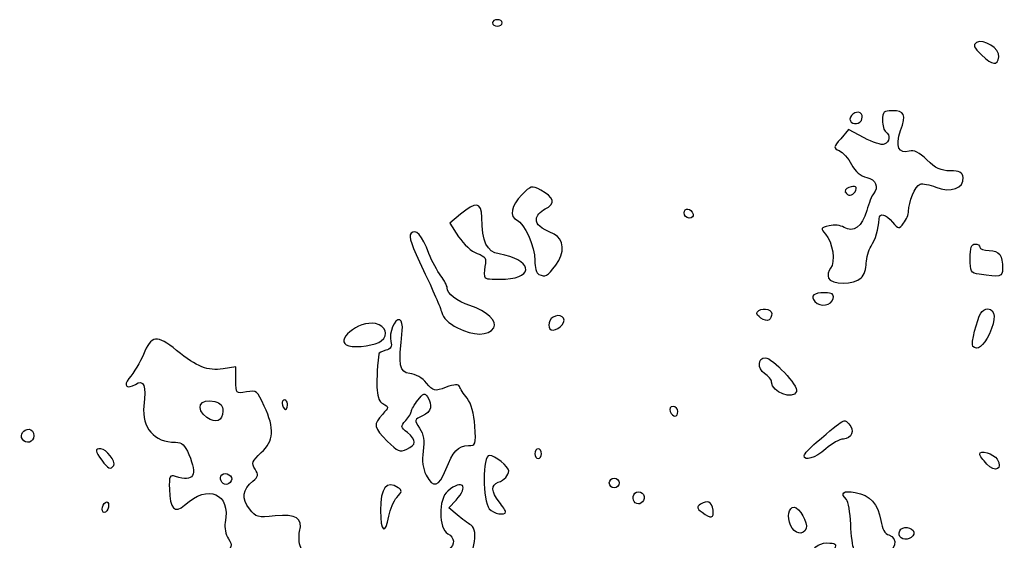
# Model space of a CAD drawing. Header units: centimetres. Extents: x -9.1 to 23.1, y -7.7 to 7.6.
# Drawn here: x -3.934 to -1.957, y 5.869 to 6.917 of the extents above; entities that cross this region are included whole.
import ezdxf

# ---------------------------------------------------------------- set-up
doc = ezdxf.new("R2010")
doc.units = ezdxf.units.CM
doc.header["$MEASUREMENT"] = 0
doc.layers.add('Layer 1', color=7, linetype='Continuous')

msp = doc.modelspace()

# ---------------------------------------------------------------- linework, layer by layer
at = {"layer": 'Layer 1'}
for points, knots in [([(-2.98387, 6.91034), (-2.98387, 6.91392), (-2.97946, 6.91687), (-2.97407, 6.91687), (-2.97407, 6.91687), (-2.96868, 6.91687), (-2.96427, 6.91395), (-2.96427, 6.91034), (-2.96427, 6.91034), (-2.96427, 6.90676), (-2.96868, 6.90381), (-2.97407, 6.90381), (-2.97407, 6.90381), (-2.97946, 6.90381), (-2.98387, 6.90673), (-2.98387, 6.91034)], [0, 0, 0, 0, 0.2, 0.2, 0.2, 0.2, 0.4, 0.4, 0.4, 0.4, 0.6, 0.6, 0.6, 0.6, 1, 1, 1, 1]), ([(-2.00105, 6.84597), (-2.01711, 6.86155), (-2.01893, 6.86605), (-2.01114, 6.87092), (-2.01114, 6.87092), (-1.99719, 6.87964), (-1.96411, 6.85847), (-1.96651, 6.84237), (-1.96651, 6.84237), (-1.9693, 6.82367), (-1.97913, 6.8247), (-2.00105, 6.84599), (-2.00105, 6.84599), (-2.00105, 6.84599), (-2.00105, 6.84597), (-2.00105, 6.84597)], [0, 0, 0, 0, 0.2, 0.2, 0.2, 0.2, 0.4, 0.4, 0.4, 0.4, 0.6, 0.6, 0.6, 0.6, 1, 1, 1, 1]), ([(-2.30881, 6.39771), (-2.31089, 6.40314), (-2.30893, 6.41198), (-2.30449, 6.41736), (-2.30449, 6.41736), (-2.29418, 6.42979), (-2.30025, 6.47016), (-2.31486, 6.4863), (-2.31486, 6.4863), (-2.32505, 6.49756), (-2.32464, 6.4985), (-2.30762, 6.50277), (-2.30762, 6.50277), (-2.29713, 6.5054), (-2.28445, 6.50409), (-2.27735, 6.49968), (-2.27735, 6.49968), (-2.25879, 6.48809), (-2.24101, 6.5012), (-2.2319, 6.53327), (-2.2319, 6.53327), (-2.22758, 6.54848), (-2.22159, 6.56372), (-2.21861, 6.56713), (-2.21861, 6.56713), (-2.20703, 6.58036), (-2.21332, 6.59584), (-2.23192, 6.59993), (-2.23192, 6.59993), (-2.2442, 6.60265), (-2.25476, 6.61166), (-2.26256, 6.62613), (-2.26256, 6.62613), (-2.2691, 6.63828), (-2.28014, 6.65075), (-2.2871, 6.65386), (-2.2871, 6.65386), (-2.29932, 6.65931), (-2.29921, 6.66013), (-2.28405, 6.67776), (-2.28405, 6.67776), (-2.28405, 6.67776), (-2.26835, 6.69601), (-2.26835, 6.69601), (-2.26835, 6.69601), (-2.26835, 6.69601), (-2.23716, 6.67942), (-2.23716, 6.67942), (-2.23716, 6.67942), (-2.22, 6.6703), (-2.20171, 6.66447), (-2.19651, 6.66646), (-2.19651, 6.66646), (-2.18566, 6.67062), (-2.18392, 6.68558), (-2.19359, 6.69155), (-2.19359, 6.69155), (-2.19718, 6.69377), (-2.20012, 6.70423), (-2.20012, 6.7148), (-2.20012, 6.7148), (-2.20012, 6.7317), (-2.19781, 6.73401), (-2.18091, 6.73401), (-2.18091, 6.73401), (-2.15532, 6.73401), (-2.15236, 6.72707), (-2.16377, 6.69393), (-2.16377, 6.69393), (-2.17472, 6.66215), (-2.16785, 6.64603), (-2.14629, 6.65288), (-2.14629, 6.65288), (-2.13721, 6.65576), (-2.12695, 6.65062), (-2.11092, 6.63507), (-2.11092, 6.63507), (-2.09359, 6.61828), (-2.08274, 6.6132), (-2.06422, 6.6132), (-2.06422, 6.6132), (-2.0448, 6.6132), (-2.03972, 6.61057), (-2.03816, 6.59969), (-2.03816, 6.59969), (-2.03512, 6.57843), (-2.06387, 6.56823), (-2.09276, 6.5803), (-2.09276, 6.5803), (-2.10528, 6.58553), (-2.11965, 6.58823), (-2.1247, 6.58629), (-2.1247, 6.58629), (-2.13425, 6.58263), (-2.14786, 6.55064), (-2.14786, 6.53184), (-2.14786, 6.53184), (-2.14786, 6.52588), (-2.15227, 6.5153), (-2.15766, 6.50832), (-2.15766, 6.50832), (-2.1673, 6.49585), (-2.16767, 6.49589), (-2.17993, 6.51034), (-2.17993, 6.51034), (-2.19366, 6.52652), (-2.20637, 6.52957), (-2.20712, 6.51687), (-2.20712, 6.51687), (-2.20838, 6.49577), (-2.21436, 6.47521), (-2.22314, 6.46181), (-2.22314, 6.46181), (-2.22843, 6.45373), (-2.23276, 6.43842), (-2.23276, 6.42777), (-2.23276, 6.42777), (-2.23276, 6.41712), (-2.23738, 6.40379), (-2.24302, 6.39815), (-2.24302, 6.39815), (-2.25655, 6.38462), (-2.30365, 6.38435), (-2.3088, 6.39774), (-2.3088, 6.39774), (-2.3088, 6.39774), (-2.30881, 6.39771), (-2.30881, 6.39771)], [0, 0, 0, 0, 0.030303, 0.030303, 0.030303, 0.030303, 0.0606061, 0.0606061, 0.0606061, 0.0606061, 0.0909091, 0.0909091, 0.0909091, 0.0909091, 0.1212121, 0.1212121, 0.1212121, 0.1212121, 0.1515152, 0.1515152, 0.1515152, 0.1515152, 0.1818182, 0.1818182, 0.1818182, 0.1818182, 0.2121212, 0.2121212, 0.2121212, 0.2121212, 0.2424242, 0.2424242, 0.2424242, 0.2424242, 0.2727273, 0.2727273, 0.2727273, 0.2727273, 0.3030303, 0.3030303, 0.3030303, 0.3030303, 0.3333333, 0.3333333, 0.3333333, 0.3333333, 0.3636364, 0.3636364, 0.3636364, 0.3636364, 0.3939394, 0.3939394, 0.3939394, 0.3939394, 0.4242424, 0.4242424, 0.4242424, 0.4242424, 0.4545455, 0.4545455, 0.4545455, 0.4545455, 0.4848485, 0.4848485, 0.4848485, 0.4848485, 0.5151515, 0.5151515, 0.5151515, 0.5151515, 0.5454545, 0.5454545, 0.5454545, 0.5454545, 0.5757576, 0.5757576, 0.5757576, 0.5757576, 0.6060606, 0.6060606, 0.6060606, 0.6060606, 0.6363636, 0.6363636, 0.6363636, 0.6363636, 0.6666667, 0.6666667, 0.6666667, 0.6666667, 0.6969697, 0.6969697, 0.6969697, 0.6969697, 0.7272727, 0.7272727, 0.7272727, 0.7272727, 0.7575758, 0.7575758, 0.7575758, 0.7575758, 0.7878788, 0.7878788, 0.7878788, 0.7878788, 0.8181818, 0.8181818, 0.8181818, 0.8181818, 0.8484848, 0.8484848, 0.8484848, 0.8484848, 0.8787879, 0.8787879, 0.8787879, 0.8787879, 0.9090909, 0.9090909, 0.9090909, 0.9090909, 0.9393939, 0.9393939, 0.9393939, 0.9393939, 1, 1, 1, 1]), ([(-2.26557, 6.71698), (-2.26557, 6.72805), (-2.24791, 6.73589), (-2.24253, 6.72719), (-2.24253, 6.72719), (-2.24041, 6.72377), (-2.24049, 6.718), (-2.24269, 6.71441), (-2.24269, 6.71441), (-2.24873, 6.70464), (-2.26555, 6.70653), (-2.26555, 6.71696), (-2.26555, 6.71696), (-2.26555, 6.71696), (-2.26557, 6.71698), (-2.26557, 6.71698)], [0, 0, 0, 0, 0.2, 0.2, 0.2, 0.2, 0.4, 0.4, 0.4, 0.4, 0.6, 0.6, 0.6, 0.6, 1, 1, 1, 1]), ([(-2.89078, 6.40523), (-2.89527, 6.40704), (-2.89894, 6.41948), (-2.89894, 6.43288), (-2.89894, 6.43288), (-2.89894, 6.46088), (-2.91986, 6.50854), (-2.93463, 6.51421), (-2.93463, 6.51421), (-2.95063, 6.52035), (-2.94628, 6.54397), (-2.92528, 6.56497), (-2.92528, 6.56497), (-2.90668, 6.58357), (-2.90515, 6.58395), (-2.88688, 6.5745), (-2.88688, 6.5745), (-2.85983, 6.56051), (-2.85662, 6.5468), (-2.87799, 6.53655), (-2.87799, 6.53655), (-2.88792, 6.53179), (-2.89566, 6.5227), (-2.89566, 6.51582), (-2.89566, 6.51582), (-2.89566, 6.50473), (-2.88932, 6.49939), (-2.86013, 6.48594), (-2.86013, 6.48594), (-2.83957, 6.47647), (-2.83806, 6.44849), (-2.85677, 6.42395), (-2.85677, 6.42395), (-2.8747, 6.40045), (-2.87649, 6.39946), (-2.89076, 6.40523), (-2.89076, 6.40523), (-2.89076, 6.40523), (-2.89078, 6.40523), (-2.89078, 6.40523)], [0, 0, 0, 0, 0.0909091, 0.0909091, 0.0909091, 0.0909091, 0.1818182, 0.1818182, 0.1818182, 0.1818182, 0.2727273, 0.2727273, 0.2727273, 0.2727273, 0.3636364, 0.3636364, 0.3636364, 0.3636364, 0.4545455, 0.4545455, 0.4545455, 0.4545455, 0.5454545, 0.5454545, 0.5454545, 0.5454545, 0.6363636, 0.6363636, 0.6363636, 0.6363636, 0.7272727, 0.7272727, 0.7272727, 0.7272727, 0.8181818, 0.8181818, 0.8181818, 0.8181818, 1, 1, 1, 1]), ([(-2.2748, 6.57003), (-2.27679, 6.57324), (-2.2736, 6.57772), (-2.26772, 6.57998), (-2.26772, 6.57998), (-2.25501, 6.58486), (-2.24937, 6.58084), (-2.25536, 6.57115), (-2.25536, 6.57115), (-2.26061, 6.56266), (-2.26991, 6.56212), (-2.2748, 6.57004), (-2.2748, 6.57004), (-2.2748, 6.57004), (-2.2748, 6.57003), (-2.2748, 6.57003)], [0, 0, 0, 0, 0.2, 0.2, 0.2, 0.2, 0.4, 0.4, 0.4, 0.4, 0.6, 0.6, 0.6, 0.6, 1, 1, 1, 1]), ([(-2.99849, 6.39813), (-3.00087, 6.40052), (-3.00111, 6.41094), (-2.99904, 6.42133), (-2.99904, 6.42133), (-2.99574, 6.43785), (-2.99769, 6.44105), (-3.01472, 6.44699), (-3.01472, 6.44699), (-3.02589, 6.4509), (-3.04177, 6.46536), (-3.05199, 6.48097), (-3.05199, 6.48097), (-3.05199, 6.48097), (-3.0698, 6.50817), (-3.0698, 6.50817), (-3.0698, 6.50817), (-3.0698, 6.50817), (-3.04806, 6.52621), (-3.04806, 6.52621), (-3.04806, 6.52621), (-3.01725, 6.55177), (-3.00619, 6.55018), (-3.00564, 6.52011), (-3.00564, 6.52011), (-3.00472, 6.47008), (-2.99537, 6.4504), (-2.97055, 6.44628), (-2.97055, 6.44628), (-2.90649, 6.43563), (-2.89738, 6.39894), (-2.958, 6.39573), (-2.958, 6.39573), (-2.9779, 6.39466), (-2.99613, 6.39575), (-2.9985, 6.39812), (-2.9985, 6.39812), (-2.9985, 6.39812), (-2.99849, 6.39813), (-2.99849, 6.39813)], [0, 0, 0, 0, 0.0909091, 0.0909091, 0.0909091, 0.0909091, 0.1818182, 0.1818182, 0.1818182, 0.1818182, 0.2727273, 0.2727273, 0.2727273, 0.2727273, 0.3636364, 0.3636364, 0.3636364, 0.3636364, 0.4545455, 0.4545455, 0.4545455, 0.4545455, 0.5454545, 0.5454545, 0.5454545, 0.5454545, 0.6363636, 0.6363636, 0.6363636, 0.6363636, 0.7272727, 0.7272727, 0.7272727, 0.7272727, 0.8181818, 0.8181818, 0.8181818, 0.8181818, 1, 1, 1, 1]), ([(-2.58086, 6.52611), (-2.58489, 6.53822), (-2.59896, 6.54023), (-2.59896, 6.5287), (-2.59896, 6.5287), (-2.59896, 6.52301), (-2.59431, 6.51836), (-2.58862, 6.51836), (-2.58862, 6.51836), (-2.58293, 6.51836), (-2.57944, 6.52186), (-2.58086, 6.52612), (-2.58086, 6.52612), (-2.58086, 6.52612), (-2.58086, 6.52611), (-2.58086, 6.52611)], [0, 0, 0, 0, 0.2, 0.2, 0.2, 0.2, 0.4, 0.4, 0.4, 0.4, 0.6, 0.6, 0.6, 0.6, 1, 1, 1, 1]), ([(-3.05411, 6.29768), (-3.0726, 6.30726), (-3.08341, 6.31779), (-3.086, 6.32878), (-3.086, 6.32878), (-3.08815, 6.33792), (-3.10457, 6.37576), (-3.12249, 6.41286), (-3.12249, 6.41286), (-3.14665, 6.46291), (-3.15316, 6.48223), (-3.1477, 6.48769), (-3.1477, 6.48769), (-3.13777, 6.49761), (-3.12594, 6.48431), (-3.11161, 6.44717), (-3.11161, 6.44717), (-3.10549, 6.4313), (-3.09478, 6.41107), (-3.0878, 6.4022), (-3.0878, 6.4022), (-3.08083, 6.39334), (-3.07512, 6.38252), (-3.07512, 6.37818), (-3.07512, 6.37818), (-3.07512, 6.3666), (-3.05548, 6.35138), (-3.0294, 6.34274), (-3.0294, 6.34274), (-2.99439, 6.33115), (-2.97299, 6.31101), (-2.9814, 6.29757), (-2.9814, 6.29757), (-2.9916, 6.28128), (-3.02251, 6.28132), (-3.0541, 6.29757), (-3.0541, 6.29757), (-3.0541, 6.29757), (-3.05411, 6.29768), (-3.05411, 6.29768)], [0, 0, 0, 0, 0.0909091, 0.0909091, 0.0909091, 0.0909091, 0.1818182, 0.1818182, 0.1818182, 0.1818182, 0.2727273, 0.2727273, 0.2727273, 0.2727273, 0.3636364, 0.3636364, 0.3636364, 0.3636364, 0.4545455, 0.4545455, 0.4545455, 0.4545455, 0.5454545, 0.5454545, 0.5454545, 0.5454545, 0.6363636, 0.6363636, 0.6363636, 0.6363636, 0.7272727, 0.7272727, 0.7272727, 0.7272727, 0.8181818, 0.8181818, 0.8181818, 0.8181818, 1, 1, 1, 1]), ([(-1.95874, 6.41666), (-1.95874, 6.44376), (-1.96562, 6.45312), (-1.98556, 6.45312), (-1.98556, 6.45312), (-1.99595, 6.45312), (-2.00446, 6.45604), (-2.00446, 6.45965), (-2.00446, 6.45965), (-2.00446, 6.46323), (-2.00887, 6.46618), (-2.01426, 6.46618), (-2.01426, 6.46618), (-2.0215, 6.46618), (-2.02406, 6.45861), (-2.02406, 6.43722), (-2.02406, 6.43722), (-2.02406, 6.41064), (-2.02258, 6.40804), (-2.0061, 6.40554), (-2.0061, 6.40554), (-1.96341, 6.39907), (-1.95875, 6.40017), (-1.95875, 6.41666), (-1.95875, 6.41666), (-1.95875, 6.41666), (-1.95874, 6.41666), (-1.95874, 6.41666)], [0, 0, 0, 0, 0.125, 0.125, 0.125, 0.125, 0.25, 0.25, 0.25, 0.25, 0.375, 0.375, 0.375, 0.375, 0.5, 0.5, 0.5, 0.5, 0.625, 0.625, 0.625, 0.625, 0.75, 0.75, 0.75, 0.75, 1, 1, 1, 1]), ([(-2.33598, 6.35057), (-2.34586, 6.36248), (-2.33932, 6.36824), (-2.31594, 6.36824), (-2.31594, 6.36824), (-2.30138, 6.36824), (-2.29746, 6.36556), (-2.29913, 6.35681), (-2.29913, 6.35681), (-2.30186, 6.3425), (-2.32591, 6.33843), (-2.33598, 6.35056), (-2.33598, 6.35056), (-2.33598, 6.35056), (-2.33598, 6.35057), (-2.33598, 6.35057)], [0, 0, 0, 0, 0.2, 0.2, 0.2, 0.2, 0.4, 0.4, 0.4, 0.4, 0.6, 0.6, 0.6, 0.6, 1, 1, 1, 1]), ([(-2.86901, 6.29579), (-2.87104, 6.29908), (-2.8709, 6.30642), (-2.86872, 6.31213), (-2.86872, 6.31213), (-2.86371, 6.32518), (-2.84001, 6.32586), (-2.84001, 6.31295), (-2.84001, 6.31295), (-2.84001, 6.30133), (-2.86376, 6.28727), (-2.86903, 6.29579), (-2.86903, 6.29579), (-2.86903, 6.29579), (-2.86901, 6.29579), (-2.86901, 6.29579)], [0, 0, 0, 0, 0.2, 0.2, 0.2, 0.2, 0.4, 0.4, 0.4, 0.4, 0.6, 0.6, 0.6, 0.6, 1, 1, 1, 1]), ([(-2.4228, 6.32629), (-2.4228, 6.33669), (-2.44594, 6.33929), (-2.45194, 6.32958), (-2.45194, 6.32958), (-2.45625, 6.32261), (-2.43553, 6.30902), (-2.42784, 6.31377), (-2.42784, 6.31377), (-2.42507, 6.3155), (-2.4228, 6.32112), (-2.4228, 6.32629)], [0, 0, 0, 0, 0.25, 0.25, 0.25, 0.25, 0.5, 0.5, 0.5, 0.5, 1, 1, 1, 1]), ([(-1.98548, 6.2858), (-1.97148, 6.31471), (-1.9728, 6.33569), (-1.98862, 6.33569), (-1.98862, 6.33569), (-1.99341, 6.33569), (-1.99969, 6.33203), (-2.00257, 6.32753), (-2.00257, 6.32753), (-2.01031, 6.31548), (-2.02271, 6.26451), (-2.01885, 6.26065), (-2.01885, 6.26065), (-2.00956, 6.25136), (-1.9979, 6.26016), (-1.98548, 6.2858)], [0, 0, 0, 0, 0.2, 0.2, 0.2, 0.2, 0.4, 0.4, 0.4, 0.4, 0.6, 0.6, 0.6, 0.6, 1, 1, 1, 1]), ([(-3.27272, 6.26153), (-3.30463, 6.27042), (-3.25288, 6.31368), (-3.21919, 6.30629), (-3.21919, 6.30629), (-3.19807, 6.30165), (-3.19215, 6.28428), (-3.2074, 6.27167), (-3.2074, 6.27167), (-3.21744, 6.26338), (-3.25719, 6.2572), (-3.27271, 6.26153), (-3.27271, 6.26153), (-3.27271, 6.26153), (-3.27272, 6.26153), (-3.27272, 6.26153)], [0, 0, 0, 0, 0.2, 0.2, 0.2, 0.2, 0.4, 0.4, 0.4, 0.4, 0.6, 0.6, 0.6, 0.6, 1, 1, 1, 1]), ([(-3.11737, 6.00206), (-3.12414, 6.01516), (-3.12602, 6.03034), (-3.12331, 6.05011), (-3.12331, 6.05011), (-3.12037, 6.07154), (-3.12225, 6.08344), (-3.13055, 6.09612), (-3.13055, 6.09612), (-3.14153, 6.11288), (-3.14141, 6.11338), (-3.12478, 6.12096), (-3.12478, 6.12096), (-3.10708, 6.12902), (-3.10344, 6.14256), (-3.11448, 6.15925), (-3.11448, 6.15925), (-3.11997, 6.16755), (-3.12292, 6.16655), (-3.13383, 6.15272), (-3.13383, 6.15272), (-3.14091, 6.14374), (-3.14676, 6.13368), (-3.14684, 6.13037), (-3.14684, 6.13037), (-3.14692, 6.12708), (-3.1521, 6.1187), (-3.15836, 6.11179), (-3.15836, 6.11179), (-3.16922, 6.09979), (-3.16908, 6.09869), (-3.1551, 6.08737), (-3.1551, 6.08737), (-3.13627, 6.07212), (-3.13659, 6.06277), (-3.15622, 6.05382), (-3.15622, 6.05382), (-3.17015, 6.04747), (-3.17469, 6.04936), (-3.19541, 6.07007), (-3.19541, 6.07007), (-3.22256, 6.09722), (-3.22381, 6.10413), (-3.20516, 6.12398), (-3.20516, 6.12398), (-3.1915, 6.13852), (-3.1915, 6.13855), (-3.20465, 6.14558), (-3.20465, 6.14558), (-3.21713, 6.15226), (-3.21919, 6.17775), (-3.21271, 6.24502), (-3.21271, 6.24502), (-3.2125, 6.24728), (-3.20604, 6.2508), (-3.19839, 6.2528), (-3.19839, 6.2528), (-3.18791, 6.25556), (-3.18538, 6.25993), (-3.18815, 6.27055), (-3.18815, 6.27055), (-3.19257, 6.28744), (-3.1803, 6.31734), (-3.17037, 6.31389), (-3.17037, 6.31389), (-3.1665, 6.31253), (-3.16426, 6.30292), (-3.16539, 6.29249), (-3.16539, 6.29249), (-3.17317, 6.22081), (-3.17098, 6.20833), (-3.15027, 6.20627), (-3.15027, 6.20627), (-3.1387, 6.20512), (-3.12477, 6.19718), (-3.11625, 6.1869), (-3.11625, 6.1869), (-3.1024, 6.17018), (-3.10084, 6.16984), (-3.07736, 6.17833), (-3.07736, 6.17833), (-3.06037, 6.18448), (-3.05218, 6.185), (-3.05054, 6.18006), (-3.05054, 6.18006), (-3.04923, 6.17615), (-3.04226, 6.16543), (-3.03503, 6.15624), (-3.03503, 6.15624), (-3.02616, 6.14497), (-3.02107, 6.1268), (-3.01939, 6.1004), (-3.01939, 6.1004), (-3.01699, 6.06279), (-3.0175, 6.06126), (-3.0325, 6.06126), (-3.0325, 6.06126), (-3.05292, 6.06126), (-3.06382, 6.04964), (-3.07783, 6.01296), (-3.07783, 6.01296), (-3.09108, 5.97825), (-3.10335, 5.97487), (-3.11739, 6.00203), (-3.11739, 6.00203), (-3.11739, 6.00203), (-3.11737, 6.00206), (-3.11737, 6.00206)], [0, 0, 0, 0, 0.0357143, 0.0357143, 0.0357143, 0.0357143, 0.0714286, 0.0714286, 0.0714286, 0.0714286, 0.1071429, 0.1071429, 0.1071429, 0.1071429, 0.1428571, 0.1428571, 0.1428571, 0.1428571, 0.1785714, 0.1785714, 0.1785714, 0.1785714, 0.2142857, 0.2142857, 0.2142857, 0.2142857, 0.25, 0.25, 0.25, 0.25, 0.2857143, 0.2857143, 0.2857143, 0.2857143, 0.3214286, 0.3214286, 0.3214286, 0.3214286, 0.3571429, 0.3571429, 0.3571429, 0.3571429, 0.3928571, 0.3928571, 0.3928571, 0.3928571, 0.4285714, 0.4285714, 0.4285714, 0.4285714, 0.4642857, 0.4642857, 0.4642857, 0.4642857, 0.5, 0.5, 0.5, 0.5, 0.5357143, 0.5357143, 0.5357143, 0.5357143, 0.5714286, 0.5714286, 0.5714286, 0.5714286, 0.6071429, 0.6071429, 0.6071429, 0.6071429, 0.6428571, 0.6428571, 0.6428571, 0.6428571, 0.6785714, 0.6785714, 0.6785714, 0.6785714, 0.7142857, 0.7142857, 0.7142857, 0.7142857, 0.75, 0.75, 0.75, 0.75, 0.7857143, 0.7857143, 0.7857143, 0.7857143, 0.8214286, 0.8214286, 0.8214286, 0.8214286, 0.8571429, 0.8571429, 0.8571429, 0.8571429, 0.8928571, 0.8928571, 0.8928571, 0.8928571, 0.9285714, 0.9285714, 0.9285714, 0.9285714, 1, 1, 1, 1]), ([(-3.51929, 5.81088), (-3.52468, 5.81269), (-3.53329, 5.8155), (-3.53843, 5.81715), (-3.53843, 5.81715), (-3.54519, 5.81933), (-3.54185, 5.82556), (-3.52638, 5.83969), (-3.52638, 5.83969), (-3.50628, 5.85804), (-3.50557, 5.86014), (-3.51473, 5.87411), (-3.51473, 5.87411), (-3.52025, 5.88253), (-3.52303, 5.89657), (-3.52114, 5.90645), (-3.52114, 5.90645), (-3.50989, 5.96531), (-3.5552, 5.98492), (-3.60264, 5.9417), (-3.60264, 5.9417), (-3.62241, 5.92369), (-3.63264, 5.93425), (-3.63337, 5.97345), (-3.63337, 5.97345), (-3.63388, 6.00051), (-3.6327, 6.0029), (-3.62069, 5.99921), (-3.62069, 5.99921), (-3.58419, 5.988), (-3.57643, 6.00098), (-3.59421, 6.04353), (-3.59421, 6.04353), (-3.60217, 6.06257), (-3.60796, 6.06782), (-3.62103, 6.06782), (-3.62103, 6.06782), (-3.66369, 6.06782), (-3.68959, 6.09759), (-3.68448, 6.14073), (-3.68448, 6.14073), (-3.67957, 6.18219), (-3.6846, 6.19484), (-3.70171, 6.18414), (-3.70171, 6.18414), (-3.71797, 6.17399), (-3.72651, 6.18155), (-3.71477, 6.19571), (-3.71477, 6.19571), (-3.70465, 6.20791), (-3.69145, 6.22984), (-3.68561, 6.24415), (-3.68561, 6.24415), (-3.66972, 6.28313), (-3.65796, 6.2846), (-3.61875, 6.25255), (-3.61875, 6.25255), (-3.57749, 6.21881), (-3.55671, 6.21058), (-3.52545, 6.21558), (-3.52545, 6.21558), (-3.52545, 6.21558), (-3.49968, 6.2197), (-3.49968, 6.2197), (-3.49968, 6.2197), (-3.49968, 6.2197), (-3.49968, 6.19245), (-3.49968, 6.19245), (-3.49968, 6.19245), (-3.49968, 6.16525), (-3.4996, 6.1652), (-3.47845, 6.16913), (-3.47845, 6.16913), (-3.45814, 6.17288), (-3.45659, 6.17168), (-3.44253, 6.14074), (-3.44253, 6.14074), (-3.42161, 6.09474), (-3.42318, 6.07088), (-3.44868, 6.04707), (-3.44868, 6.04707), (-3.46729, 6.02969), (-3.46861, 6.02614), (-3.46102, 6.01399), (-3.46102, 6.01399), (-3.45366, 6.00221), (-3.45428, 5.999), (-3.46561, 5.99002), (-3.46561, 5.99002), (-3.48635, 5.97359), (-3.4887, 5.95468), (-3.47256, 5.93415), (-3.47256, 5.93415), (-3.45909, 5.91702), (-3.45613, 5.9162), (-3.42085, 5.91989), (-3.42085, 5.91989), (-3.37833, 5.92434), (-3.36482, 5.91577), (-3.3716, 5.88875), (-3.3716, 5.88875), (-3.3738, 5.87997), (-3.37281, 5.86544), (-3.36939, 5.85644), (-3.36939, 5.85644), (-3.36393, 5.84208), (-3.36572, 5.83847), (-3.38407, 5.82676), (-3.38407, 5.82676), (-3.38407, 5.82676), (-3.40497, 5.81343), (-3.40497, 5.81343), (-3.40497, 5.81343), (-3.40497, 5.81343), (-3.4241, 5.83375), (-3.4241, 5.83375), (-3.4241, 5.83375), (-3.4241, 5.83375), (-3.44323, 5.85407), (-3.44323, 5.85407), (-3.44323, 5.85407), (-3.44323, 5.85407), (-3.46229, 5.83031), (-3.46229, 5.83031), (-3.46229, 5.83031), (-3.48058, 5.80751), (-3.49475, 5.80267), (-3.51927, 5.81085), (-3.51927, 5.81085), (-3.51927, 5.81085), (-3.51929, 5.81088), (-3.51929, 5.81088)], [0, 0, 0, 0, 0.0294118, 0.0294118, 0.0294118, 0.0294118, 0.0588235, 0.0588235, 0.0588235, 0.0588235, 0.0882353, 0.0882353, 0.0882353, 0.0882353, 0.1176471, 0.1176471, 0.1176471, 0.1176471, 0.1470588, 0.1470588, 0.1470588, 0.1470588, 0.1764706, 0.1764706, 0.1764706, 0.1764706, 0.2058824, 0.2058824, 0.2058824, 0.2058824, 0.2352941, 0.2352941, 0.2352941, 0.2352941, 0.2647059, 0.2647059, 0.2647059, 0.2647059, 0.2941176, 0.2941176, 0.2941176, 0.2941176, 0.3235294, 0.3235294, 0.3235294, 0.3235294, 0.3529412, 0.3529412, 0.3529412, 0.3529412, 0.3823529, 0.3823529, 0.3823529, 0.3823529, 0.4117647, 0.4117647, 0.4117647, 0.4117647, 0.4411765, 0.4411765, 0.4411765, 0.4411765, 0.4705882, 0.4705882, 0.4705882, 0.4705882, 0.5, 0.5, 0.5, 0.5, 0.5294118, 0.5294118, 0.5294118, 0.5294118, 0.5588235, 0.5588235, 0.5588235, 0.5588235, 0.5882353, 0.5882353, 0.5882353, 0.5882353, 0.6176471, 0.6176471, 0.6176471, 0.6176471, 0.6470588, 0.6470588, 0.6470588, 0.6470588, 0.6764706, 0.6764706, 0.6764706, 0.6764706, 0.7058824, 0.7058824, 0.7058824, 0.7058824, 0.7352941, 0.7352941, 0.7352941, 0.7352941, 0.7647059, 0.7647059, 0.7647059, 0.7647059, 0.7941176, 0.7941176, 0.7941176, 0.7941176, 0.8235294, 0.8235294, 0.8235294, 0.8235294, 0.8529412, 0.8529412, 0.8529412, 0.8529412, 0.8823529, 0.8823529, 0.8823529, 0.8823529, 0.9117647, 0.9117647, 0.9117647, 0.9117647, 0.9411765, 0.9411765, 0.9411765, 0.9411765, 1, 1, 1, 1]), ([(-2.37285, 6.17008), (-2.36859, 6.18118), (-2.42137, 6.23769), (-2.436, 6.23769), (-2.436, 6.23769), (-2.45077, 6.23769), (-2.45169, 6.21588), (-2.43732, 6.20634), (-2.43732, 6.20634), (-2.42951, 6.20115), (-2.42311, 6.19321), (-2.42311, 6.1887), (-2.42311, 6.1887), (-2.42311, 6.16821), (-2.37973, 6.15214), (-2.37285, 6.17007), (-2.37285, 6.17007), (-2.37285, 6.17007), (-2.37285, 6.17008), (-2.37285, 6.17008)], [0, 0, 0, 0, 0.1666667, 0.1666667, 0.1666667, 0.1666667, 0.3333333, 0.3333333, 0.3333333, 0.3333333, 0.5, 0.5, 0.5, 0.5, 0.6666667, 0.6666667, 0.6666667, 0.6666667, 1, 1, 1, 1]), ([(-3.52582, 6.13045), (-3.52582, 6.14145), (-3.53046, 6.14712), (-3.54178, 6.14996), (-3.54178, 6.14996), (-3.57186, 6.15751), (-3.58285, 6.13527), (-3.55773, 6.11767), (-3.55773, 6.11767), (-3.53989, 6.10517), (-3.52582, 6.1108), (-3.52582, 6.13045)], [0, 0, 0, 0, 0.25, 0.25, 0.25, 0.25, 0.5, 0.5, 0.5, 0.5, 1, 1, 1, 1]), ([(-3.40443, 6.13878), (-3.40724, 6.14333), (-3.40778, 6.14882), (-3.40562, 6.15098), (-3.40562, 6.15098), (-3.39978, 6.15682), (-3.3934, 6.14822), (-3.39656, 6.13876), (-3.39656, 6.13876), (-3.39877, 6.13212), (-3.40031, 6.13213), (-3.40443, 6.13878)], [0, 0, 0, 0, 0.25, 0.25, 0.25, 0.25, 0.5, 0.5, 0.5, 0.5, 1, 1, 1, 1]), ([(-2.62686, 6.12986), (-2.62915, 6.13583), (-2.62686, 6.13966), (-2.62103, 6.13966), (-2.62103, 6.13966), (-2.61575, 6.13966), (-2.61144, 6.13525), (-2.61144, 6.12986), (-2.61144, 6.12986), (-2.61144, 6.12447), (-2.61407, 6.12007), (-2.61727, 6.12007), (-2.61727, 6.12007), (-2.62048, 6.12007), (-2.62479, 6.12448), (-2.62686, 6.12986)], [0, 0, 0, 0, 0.2, 0.2, 0.2, 0.2, 0.4, 0.4, 0.4, 0.4, 0.6, 0.6, 0.6, 0.6, 1, 1, 1, 1]), ([(-2.31421, 6.05483), (-2.30194, 6.0656), (-2.28603, 6.07442), (-2.27885, 6.07442), (-2.27885, 6.07442), (-2.26188, 6.07442), (-2.25522, 6.09234), (-2.26759, 6.10472), (-2.26759, 6.10472), (-2.27814, 6.11527), (-2.27327, 6.11803), (-2.33317, 6.06758), (-2.33317, 6.06758), (-2.34664, 6.05623), (-2.35766, 6.04431), (-2.35766, 6.0411), (-2.35766, 6.0411), (-2.35766, 6.029), (-2.33574, 6.03593), (-2.31421, 6.05484), (-2.31421, 6.05484), (-2.31421, 6.05484), (-2.31421, 6.05483), (-2.31421, 6.05483)], [0, 0, 0, 0, 0.1428571, 0.1428571, 0.1428571, 0.1428571, 0.2857143, 0.2857143, 0.2857143, 0.2857143, 0.4285714, 0.4285714, 0.4285714, 0.4285714, 0.5714286, 0.5714286, 0.5714286, 0.5714286, 0.7142857, 0.7142857, 0.7142857, 0.7142857, 1, 1, 1, 1]), ([(-3.90584, 6.08095), (-3.90584, 6.08813), (-3.91007, 6.09401), (-3.91525, 6.09401), (-3.91525, 6.09401), (-3.92679, 6.09401), (-3.93416, 6.08326), (-3.9287, 6.07442), (-3.9287, 6.07442), (-3.9216, 6.06293), (-3.90584, 6.06743), (-3.90584, 6.08095)], [0, 0, 0, 0, 0.25, 0.25, 0.25, 0.25, 0.5, 0.5, 0.5, 0.5, 1, 1, 1, 1]), ([(-3.7691, 6.0317), (-3.78299, 6.0508), (-3.78333, 6.05476), (-3.7711, 6.05476), (-3.7711, 6.05476), (-3.76006, 6.05476), (-3.74033, 6.02901), (-3.74526, 6.02104), (-3.74526, 6.02104), (-3.75072, 6.0122), (-3.75694, 6.01498), (-3.76909, 6.0317), (-3.76909, 6.0317), (-3.76909, 6.0317), (-3.7691, 6.0317), (-3.7691, 6.0317)], [0, 0, 0, 0, 0.2, 0.2, 0.2, 0.2, 0.4, 0.4, 0.4, 0.4, 0.6, 0.6, 0.6, 0.6, 1, 1, 1, 1]), ([(-2.8988, 6.04496), (-2.8988, 6.05035), (-2.89586, 6.05476), (-2.89227, 6.05476), (-2.89227, 6.05476), (-2.88868, 6.05476), (-2.88574, 6.05035), (-2.88574, 6.04496), (-2.88574, 6.04496), (-2.88574, 6.03957), (-2.88868, 6.03517), (-2.89227, 6.03517), (-2.89227, 6.03517), (-2.89586, 6.03517), (-2.8988, 6.03958), (-2.8988, 6.04496)], [0, 0, 0, 0, 0.2, 0.2, 0.2, 0.2, 0.4, 0.4, 0.4, 0.4, 0.6, 0.6, 0.6, 0.6, 1, 1, 1, 1]), ([(-1.96969, 6.03377), (-1.97678, 6.04509), (-2.0048, 6.05346), (-2.0048, 6.04426), (-2.0048, 6.04426), (-2.0048, 6.04154), (-1.99837, 6.03249), (-1.99052, 6.02413), (-1.99052, 6.02413), (-1.97391, 6.00644), (-1.95737, 6.0141), (-1.96969, 6.03377)], [0, 0, 0, 0, 0.25, 0.25, 0.25, 0.25, 0.5, 0.5, 0.5, 0.5, 1, 1, 1, 1]), ([(-2.9904, 5.93409), (-3.00391, 5.95037), (-3.00396, 6.04169), (-2.99044, 6.04169), (-2.99044, 6.04169), (-2.97952, 6.04169), (-2.95098, 6.01896), (-2.95116, 6.01041), (-2.95116, 6.01041), (-2.95132, 6.00194), (-2.9607, 5.99181), (-2.97229, 5.98753), (-2.97229, 5.98753), (-2.98729, 5.982), (-2.98675, 5.96893), (-2.97066, 5.94847), (-2.97066, 5.94847), (-2.96348, 5.93933), (-2.9576, 5.93012), (-2.9576, 5.928), (-2.9576, 5.928), (-2.9576, 5.91994), (-2.98248, 5.92454), (-2.99039, 5.93409), (-2.99039, 5.93409), (-2.99039, 5.93409), (-2.9904, 5.93409), (-2.9904, 5.93409)], [0, 0, 0, 0, 0.125, 0.125, 0.125, 0.125, 0.25, 0.25, 0.25, 0.25, 0.375, 0.375, 0.375, 0.375, 0.5, 0.5, 0.5, 0.5, 0.625, 0.625, 0.625, 0.625, 0.75, 0.75, 0.75, 0.75, 1, 1, 1, 1]), ([(-3.50904, 5.99018), (-3.50341, 5.99929), (-3.52041, 6.01053), (-3.52813, 6.00281), (-3.52813, 6.00281), (-3.53441, 5.99653), (-3.52838, 5.98292), (-3.51928, 5.98292), (-3.51928, 5.98292), (-3.51611, 5.98292), (-3.5115, 5.98617), (-3.50903, 5.99018), (-3.50903, 5.99018), (-3.50903, 5.99018), (-3.50904, 5.99018), (-3.50904, 5.99018)], [0, 0, 0, 0, 0.2, 0.2, 0.2, 0.2, 0.4, 0.4, 0.4, 0.4, 0.6, 0.6, 0.6, 0.6, 1, 1, 1, 1]), ([(-3.20906, 5.93094), (-3.20885, 5.97672), (-3.19715, 5.99172), (-3.1734, 5.9767), (-3.1734, 5.9767), (-3.16524, 5.97154), (-3.16562, 5.96872), (-3.17606, 5.95719), (-3.17606, 5.95719), (-3.18277, 5.94977), (-3.19001, 5.93294), (-3.19215, 5.91977), (-3.19215, 5.91977), (-3.19855, 5.88038), (-3.20926, 5.88746), (-3.20906, 5.93095), (-3.20906, 5.93095), (-3.20906, 5.93095), (-3.20906, 5.93094), (-3.20906, 5.93094)], [0, 0, 0, 0, 0.1666667, 0.1666667, 0.1666667, 0.1666667, 0.3333333, 0.3333333, 0.3333333, 0.3333333, 0.5, 0.5, 0.5, 0.5, 0.6666667, 0.6666667, 0.6666667, 0.6666667, 1, 1, 1, 1]), ([(-3.07716, 5.78463), (-3.08583, 5.7933), (-3.08189, 5.84401), (-3.0719, 5.85231), (-3.0719, 5.85231), (-3.05882, 5.86316), (-3.05951, 5.87659), (-3.07353, 5.88409), (-3.07353, 5.88409), (-3.09273, 5.89437), (-3.09297, 5.95403), (-3.07386, 5.96995), (-3.07386, 5.96995), (-3.04401, 5.99483), (-3.03055, 5.98016), (-3.05718, 5.95177), (-3.05718, 5.95177), (-3.05718, 5.95177), (-3.07188, 5.93611), (-3.07188, 5.93611), (-3.07188, 5.93611), (-3.07188, 5.93611), (-3.05486, 5.92196), (-3.05486, 5.92196), (-3.05486, 5.92196), (-3.0455, 5.91418), (-3.03292, 5.90487), (-3.0269, 5.90128), (-3.0269, 5.90128), (-3.01079, 5.89165), (-3.02248, 5.83457), (-3.04426, 5.81654), (-3.04426, 5.81654), (-3.05305, 5.80926), (-3.06302, 5.79808), (-3.06642, 5.7917), (-3.06642, 5.7917), (-3.06982, 5.78531), (-3.07465, 5.78213), (-3.07714, 5.78462), (-3.07714, 5.78462), (-3.07714, 5.78462), (-3.07716, 5.78463), (-3.07716, 5.78463)], [0, 0, 0, 0, 0.0833333, 0.0833333, 0.0833333, 0.0833333, 0.1666667, 0.1666667, 0.1666667, 0.1666667, 0.25, 0.25, 0.25, 0.25, 0.3333333, 0.3333333, 0.3333333, 0.3333333, 0.4166667, 0.4166667, 0.4166667, 0.4166667, 0.5, 0.5, 0.5, 0.5, 0.5833333, 0.5833333, 0.5833333, 0.5833333, 0.6666667, 0.6666667, 0.6666667, 0.6666667, 0.75, 0.75, 0.75, 0.75, 0.8333333, 0.8333333, 0.8333333, 0.8333333, 1, 1, 1, 1]), ([(-2.72961, 5.98624), (-2.72961, 5.99163), (-2.73402, 5.99603), (-2.73941, 5.99603), (-2.73941, 5.99603), (-2.7448, 5.99603), (-2.74921, 5.99162), (-2.74921, 5.98624), (-2.74921, 5.98624), (-2.74921, 5.98086), (-2.7448, 5.97644), (-2.73941, 5.97644), (-2.73941, 5.97644), (-2.73402, 5.97644), (-2.72961, 5.98085), (-2.72961, 5.98624)], [0, 0, 0, 0, 0.2, 0.2, 0.2, 0.2, 0.4, 0.4, 0.4, 0.4, 0.6, 0.6, 0.6, 0.6, 1, 1, 1, 1]), ([(-2.68045, 5.95109), (-2.67372, 5.96198), (-2.68886, 5.97447), (-2.69787, 5.96546), (-2.69787, 5.96546), (-2.70541, 5.95792), (-2.70069, 5.94399), (-2.6906, 5.94399), (-2.6906, 5.94399), (-2.68743, 5.94399), (-2.68286, 5.9472), (-2.68045, 5.95109)], [0, 0, 0, 0, 0.25, 0.25, 0.25, 0.25, 0.5, 0.5, 0.5, 0.5, 1, 1, 1, 1]), ([(-2.23765, 5.74096), (-2.23141, 5.74786), (-2.22687, 5.76035), (-2.22756, 5.76872), (-2.22756, 5.76872), (-2.22981, 5.79589), (-2.22772, 5.80043), (-2.20125, 5.8264), (-2.20125, 5.8264), (-2.17312, 5.85397), (-2.16774, 5.87543), (-2.18738, 5.88166), (-2.18738, 5.88166), (-2.19546, 5.88421), (-2.20101, 5.89413), (-2.20366, 5.91071), (-2.20366, 5.91071), (-2.20899, 5.94406), (-2.22529, 5.96195), (-2.25513, 5.96722), (-2.25513, 5.96722), (-2.27937, 5.9715), (-2.28605, 5.96607), (-2.27281, 5.95283), (-2.27281, 5.95283), (-2.26906, 5.94908), (-2.26514, 5.92695), (-2.26408, 5.90364), (-2.26408, 5.90364), (-2.26302, 5.88033), (-2.26016, 5.85802), (-2.25772, 5.85408), (-2.25772, 5.85408), (-2.25528, 5.85013), (-2.25835, 5.83629), (-2.26453, 5.82331), (-2.26453, 5.82331), (-2.28569, 5.77894), (-2.31641, 5.80874), (-2.29634, 5.85416), (-2.29634, 5.85416), (-2.29213, 5.86369), (-2.29469, 5.86559), (-2.31174, 5.86559), (-2.31174, 5.86559), (-2.3498, 5.86559), (-2.35447, 5.81888), (-2.32031, 5.77985), (-2.32031, 5.77985), (-2.27012, 5.72248), (-2.25908, 5.71729), (-2.23764, 5.74098), (-2.23764, 5.74098), (-2.23764, 5.74098), (-2.23765, 5.74096), (-2.23765, 5.74096)], [0, 0, 0, 0, 0.0666667, 0.0666667, 0.0666667, 0.0666667, 0.1333333, 0.1333333, 0.1333333, 0.1333333, 0.2, 0.2, 0.2, 0.2, 0.2666667, 0.2666667, 0.2666667, 0.2666667, 0.3333333, 0.3333333, 0.3333333, 0.3333333, 0.4, 0.4, 0.4, 0.4, 0.4666667, 0.4666667, 0.4666667, 0.4666667, 0.5333333, 0.5333333, 0.5333333, 0.5333333, 0.6, 0.6, 0.6, 0.6, 0.6666667, 0.6666667, 0.6666667, 0.6666667, 0.7333333, 0.7333333, 0.7333333, 0.7333333, 0.8, 0.8, 0.8, 0.8, 0.8666667, 0.8666667, 0.8666667, 0.8666667, 1, 1, 1, 1]), ([(-2.56285, 5.92727), (-2.57382, 5.93564), (-2.57421, 5.93782), (-2.56573, 5.94349), (-2.56573, 5.94349), (-2.55209, 5.95261), (-2.54324, 5.94846), (-2.54078, 5.93178), (-2.54078, 5.93178), (-2.53834, 5.91519), (-2.54518, 5.91379), (-2.56285, 5.92727)], [0, 0, 0, 0, 0.25, 0.25, 0.25, 0.25, 0.5, 0.5, 0.5, 0.5, 1, 1, 1, 1]), ([(-3.75532, 5.94148), (-3.75532, 5.94687), (-3.75826, 5.94946), (-3.76185, 5.94724), (-3.76185, 5.94724), (-3.76544, 5.94502), (-3.76838, 5.9388), (-3.76838, 5.93341), (-3.76838, 5.93341), (-3.76838, 5.92802), (-3.76544, 5.92543), (-3.76185, 5.92765), (-3.76185, 5.92765), (-3.75826, 5.92987), (-3.75532, 5.9361), (-3.75532, 5.94148)], [0, 0, 0, 0, 0.2, 0.2, 0.2, 0.2, 0.4, 0.4, 0.4, 0.4, 0.6, 0.6, 0.6, 0.6, 1, 1, 1, 1]), ([(-2.35368, 5.89504), (-2.3495, 5.90593), (-2.36743, 5.93744), (-2.37782, 5.93744), (-2.37782, 5.93744), (-2.38883, 5.93744), (-2.39267, 5.91796), (-2.38499, 5.9011), (-2.38499, 5.9011), (-2.37689, 5.88332), (-2.35947, 5.87995), (-2.35368, 5.89504)], [0, 0, 0, 0, 0.25, 0.25, 0.25, 0.25, 0.5, 0.5, 0.5, 0.5, 1, 1, 1, 1]), ([(-2.13754, 5.88356), (-2.13397, 5.89428), (-2.15443, 5.90194), (-2.16321, 5.89316), (-2.16321, 5.89316), (-2.16696, 5.88941), (-2.16796, 5.88297), (-2.16543, 5.87887), (-2.16543, 5.87887), (-2.15966, 5.86953), (-2.14118, 5.87264), (-2.13754, 5.88356)], [0, 0, 0, 0, 0.25, 0.25, 0.25, 0.25, 0.5, 0.5, 0.5, 0.5, 1, 1, 1, 1])]:
    msp.add_open_spline(points, degree=3, knots=knots, dxfattribs=at)

doc.saveas('drawing.dxf')
